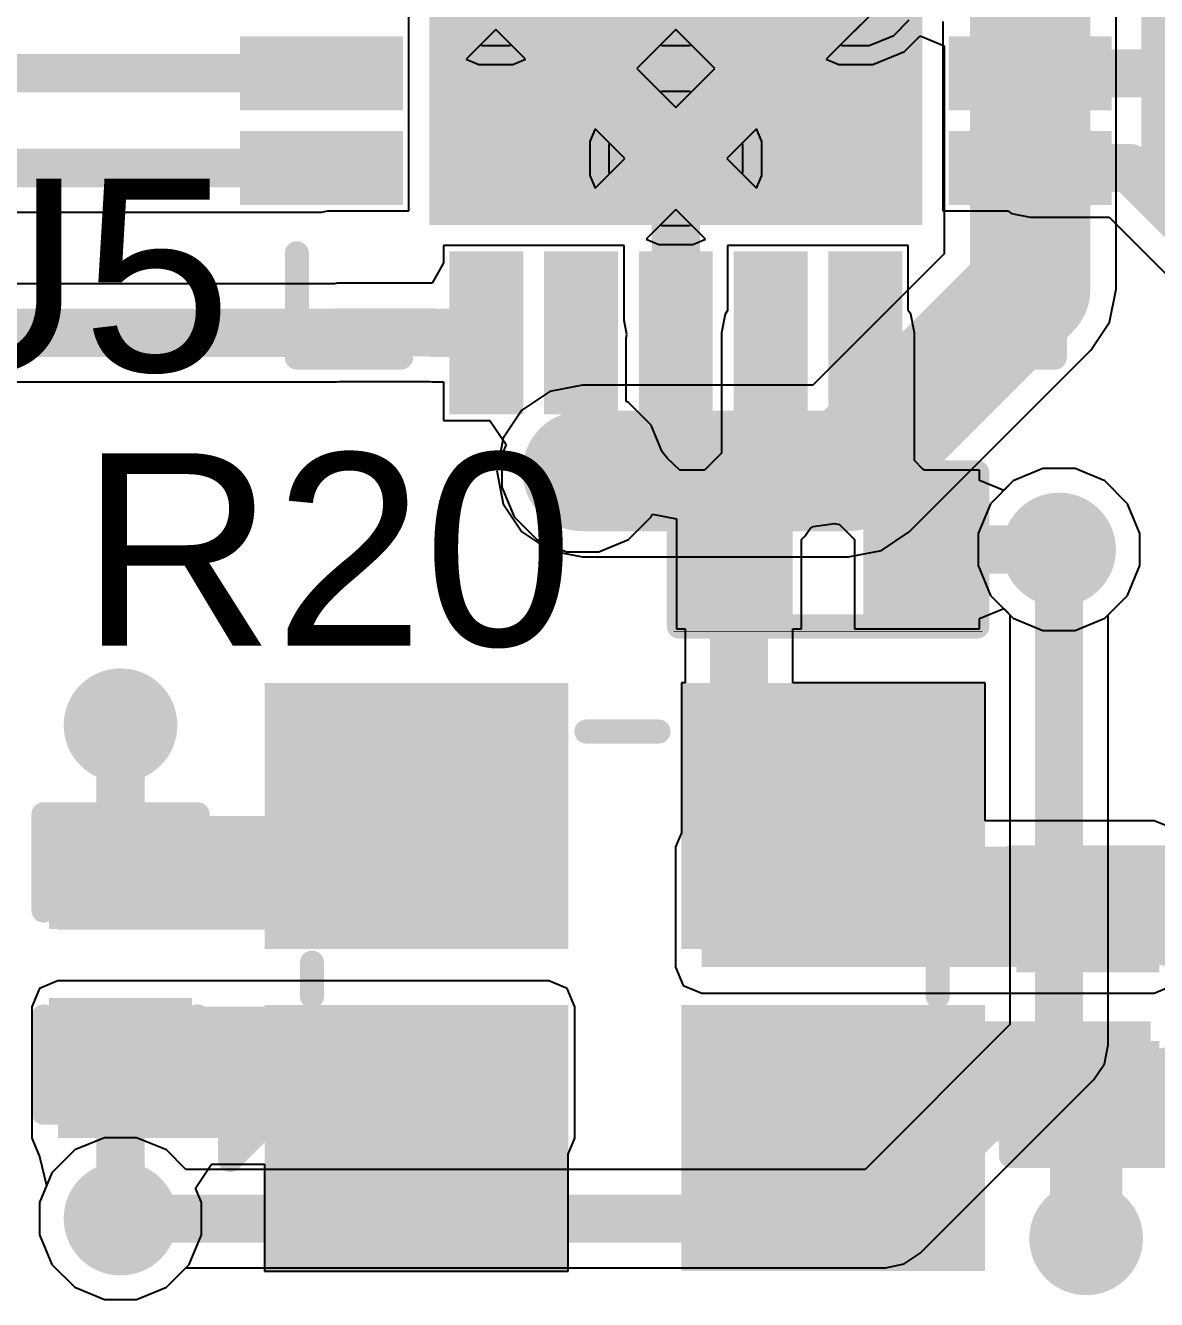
# Model space of a CAD drawing. Header units: millimetres. Extents: x -4.8 to 36.7, y -5.2 to 57.6.
# Drawn here: x 19.31 to 25.28, y 38.08 to 44.8 of the extents above; entities that cross this region are included whole.
import ezdxf

# ---------------------------------------------------------------- set-up
doc = ezdxf.new("R2010")
doc.units = ezdxf.units.MM
for name, color, linetype in [('BottomLayer', 5, 'Continuous'), ('BottomSolder', 6, 'Continuous'), ('PadHoleLayer', 156, 'Continuous'), ('TopLayer', 1, 'Continuous'), ('TopOverlay', 2, 'Continuous'), ('TopPaste', 8, 'Continuous'), ('TopSolder', 216, 'Continuous'), ('ViaHoleLayer', 16, 'Continuous')]:
    doc.layers.add(name, color=color, linetype=linetype)
doc.styles.add('Arial', font='', dxfattribs={"height": 0.2})
doc.styles.get('Arial').set_extended_font_data('Arial')

# ---------------------------------------------------------------- blocks, each defined once
blk = doc.blocks.new('20_QFN__4_4__EP_V___9')
at = {"layer": 'BottomLayer'}
h = blk.add_hatch(color=5, dxfattribs=at)
edge = h.paths.add_edge_path()
edge.add_arc((0, 0.95), 0.2, 0, 360)
h = blk.add_hatch(color=5, dxfattribs=at)
edge = h.paths.add_edge_path()
edge.add_arc((-0.95, 0), 0.2, 0, 360)
h = blk.add_hatch(color=5, dxfattribs=at)
edge = h.paths.add_edge_path()
edge.add_arc((0, 0), 0.2, 0, 360)
h = blk.add_hatch(color=5, dxfattribs=at)
edge = h.paths.add_edge_path()
edge.add_arc((0.95, 0), 0.2, 0, 360)
h = blk.add_hatch(color=5, dxfattribs=at)
edge = h.paths.add_edge_path()
edge.add_arc((0, -0.95), 0.2, 0, 360)
at = {"layer": 'BottomSolder'}
h = blk.add_hatch(color=6, dxfattribs=at)
edge = h.paths.add_edge_path()
edge.add_arc((0, 0.95), 0.3016, 0, 360)
h = blk.add_hatch(color=6, dxfattribs=at)
edge = h.paths.add_edge_path()
edge.add_arc((-0.95, 0), 0.3016, 0, 360)
h = blk.add_hatch(color=6, dxfattribs=at)
edge = h.paths.add_edge_path()
edge.add_arc((0, 0), 0.3016, 0, 360)
h = blk.add_hatch(color=6, dxfattribs=at)
edge = h.paths.add_edge_path()
edge.add_arc((0.95, 0), 0.3016, 0, 360)
h = blk.add_hatch(color=6, dxfattribs=at)
edge = h.paths.add_edge_path()
edge.add_arc((0, -0.95), 0.3016, 0, 360)
at = {"layer": 'PadHoleLayer'}
h = blk.add_hatch(color=156, dxfattribs=at)
edge = h.paths.add_edge_path()
edge.add_arc((0, 0.95), 0.1, 0, 360)
h = blk.add_hatch(color=156, dxfattribs=at)
edge = h.paths.add_edge_path()
edge.add_arc((-0.95, 0), 0.1, 0, 360)
h = blk.add_hatch(color=156, dxfattribs=at)
edge = h.paths.add_edge_path()
edge.add_arc((0, 0), 0.1, 0, 360)
h = blk.add_hatch(color=156, dxfattribs=at)
edge = h.paths.add_edge_path()
edge.add_arc((0.95, 0), 0.1, 0, 360)
h = blk.add_hatch(color=156, dxfattribs=at)
edge = h.paths.add_edge_path()
edge.add_arc((0, -0.95), 0.1, 0, 360)
at = {"layer": 'TopLayer'}
for points in [[(-1.125, 1.51), (-1.125, 2.23), (-0.875, 2.23), (-0.875, 1.51)], [(-0.625, 1.51), (-0.625, 2.23), (-0.375, 2.23), (-0.375, 1.51)], [(-0.125, 1.51), (-0.125, 2.23), (0.125, 2.23), (0.125, 1.51)], [(0.375, 1.51), (0.375, 2.23), (0.625, 2.23), (0.625, 1.51)], [(0.875, 1.51), (0.875, 2.23), (1.125, 2.23), (1.125, 1.51)], [(-1.2, 1.2), (1.2, 1.2), (1.2, -1.2), (-1.2, -1.2)], [(-2.23, 1.125), (-1.51, 1.125), (-1.51, 0.875), (-2.23, 0.875)], [(1.51, 1.125), (2.23, 1.125), (2.23, 0.875), (1.51, 0.875)], [(-2.23, 0.625), (-1.51, 0.625), (-1.51, 0.375), (-2.23, 0.375)], [(1.51, 0.625), (2.23, 0.625), (2.23, 0.375), (1.51, 0.375)], [(-2.23, 0.125), (-1.51, 0.125), (-1.51, -0.125), (-2.23, -0.125)], [(1.51, 0.125), (2.23, 0.125), (2.23, -0.125), (1.51, -0.125)], [(-2.23, -0.375), (-1.51, -0.375), (-1.51, -0.625), (-2.23, -0.625)], [(1.51, -0.375), (2.23, -0.375), (2.23, -0.625), (1.51, -0.625)], [(-2.23, -0.875), (-1.51, -0.875), (-1.51, -1.125), (-2.23, -1.125)], [(1.51, -0.875), (2.23, -0.875), (2.23, -1.125), (1.51, -1.125)], [(-1.125, -2.23), (-1.125, -1.51), (-0.875, -1.51), (-0.875, -2.23)], [(-0.625, -2.23), (-0.625, -1.51), (-0.375, -1.51), (-0.375, -2.23)], [(-0.125, -2.23), (-0.125, -1.51), (0.125, -1.51), (0.125, -2.23)], [(0.375, -2.23), (0.375, -1.51), (0.625, -1.51), (0.625, -2.23)], [(0.875, -2.23), (0.875, -1.51), (1.125, -1.51), (1.125, -2.23)]]:
    blk.add_hatch(color=1, dxfattribs=at).paths.add_polyline_path(points)
at = {"layer": 'TopPaste'}
for points in [[(-1.125, 1.51), (-1.125, 2.23), (-0.875, 2.23), (-0.875, 1.51)], [(-0.625, 1.51), (-0.625, 2.23), (-0.375, 2.23), (-0.375, 1.51)], [(-0.125, 1.51), (-0.125, 2.23), (0.125, 2.23), (0.125, 1.51)], [(0.375, 1.51), (0.375, 2.23), (0.625, 2.23), (0.625, 1.51)], [(0.875, 1.51), (0.875, 2.23), (1.125, 2.23), (1.125, 1.51)], [(-2.23, 1.125), (-1.51, 1.125), (-1.51, 0.875), (-2.23, 0.875)], [(1.51, 1.125), (2.23, 1.125), (2.23, 0.875), (1.51, 0.875)], [(-2.23, 0.625), (-1.51, 0.625), (-1.51, 0.375), (-2.23, 0.375)], [(1.51, 0.625), (2.23, 0.625), (2.23, 0.375), (1.51, 0.375)], [(-2.23, 0.125), (-1.51, 0.125), (-1.51, -0.125), (-2.23, -0.125)], [(1.51, 0.125), (2.23, 0.125), (2.23, -0.125), (1.51, -0.125)], [(-2.23, -0.375), (-1.51, -0.375), (-1.51, -0.625), (-2.23, -0.625)], [(1.51, -0.375), (2.23, -0.375), (2.23, -0.625), (1.51, -0.625)], [(-2.23, -0.875), (-1.51, -0.875), (-1.51, -1.125), (-2.23, -1.125)], [(1.51, -0.875), (2.23, -0.875), (2.23, -1.125), (1.51, -1.125)], [(-1.125, -2.23), (-1.125, -1.51), (-0.875, -1.51), (-0.875, -2.23)], [(-0.625, -2.23), (-0.625, -1.51), (-0.375, -1.51), (-0.375, -2.23)], [(-0.125, -2.23), (-0.125, -1.51), (0.125, -1.51), (0.125, -2.23)], [(0.375, -2.23), (0.375, -1.51), (0.625, -1.51), (0.625, -2.23)], [(0.875, -2.23), (0.875, -1.51), (1.125, -1.51), (1.125, -2.23)]]:
    blk.add_hatch(color=8, dxfattribs=at).paths.add_polyline_path(points)
at = {"layer": 'TopSolder'}
for points in [[(-1.195, 1.44), (-1.195, 2.3), (-0.805, 2.3), (-0.805, 1.44)], [(-0.695, 1.44), (-0.695, 2.3), (-0.305, 2.3), (-0.305, 1.44)], [(-0.195, 1.44), (-0.195, 2.3), (0.195, 2.3), (0.195, 1.44)], [(0.305, 1.44), (0.305, 2.3), (0.695, 2.3), (0.695, 1.44)], [(0.805, 1.44), (0.805, 2.3), (1.195, 2.3), (1.195, 1.44)], [(-1.3016, 1.3016), (1.3016, 1.3016), (1.3016, -1.3016), (-1.3016, -1.3016)], [(-2.3, 1.195), (-1.44, 1.195), (-1.44, 0.805), (-2.3, 0.805)], [(1.44, 1.195), (2.3, 1.195), (2.3, 0.805), (1.44, 0.805)], [(-2.3, 0.695), (-1.44, 0.695), (-1.44, 0.305), (-2.3, 0.305)], [(1.44, 0.695), (2.3, 0.695), (2.3, 0.305), (1.44, 0.305)], [(-2.3, 0.195), (-1.44, 0.195), (-1.44, -0.195), (-2.3, -0.195)], [(1.44, 0.195), (2.3, 0.195), (2.3, -0.195), (1.44, -0.195)], [(-2.3, -0.305), (-1.44, -0.305), (-1.44, -0.695), (-2.3, -0.695)], [(1.44, -0.305), (2.3, -0.305), (2.3, -0.695), (1.44, -0.695)], [(-2.3, -0.805), (-1.44, -0.805), (-1.44, -1.195), (-2.3, -1.195)], [(1.44, -0.805), (2.3, -0.805), (2.3, -1.195), (1.44, -1.195)], [(-1.195, -2.3), (-1.195, -1.44), (-0.805, -1.44), (-0.805, -2.3)], [(-0.695, -2.3), (-0.695, -1.44), (-0.305, -1.44), (-0.305, -2.3)], [(-0.195, -2.3), (-0.195, -1.44), (0.195, -1.44), (0.195, -2.3)], [(0.305, -2.3), (0.305, -1.44), (0.695, -1.44), (0.695, -2.3)], [(0.805, -2.3), (0.805, -1.44), (1.195, -1.44), (1.195, -2.3)]]:
    blk.add_hatch(color=216, dxfattribs=at).paths.add_polyline_path(points)
h = blk.add_hatch(color=216, dxfattribs=at)
edge = h.paths.add_edge_path()
edge.add_arc((0, 0.95), 0.1016, 0, 360)
h = blk.add_hatch(color=216, dxfattribs=at)
edge = h.paths.add_edge_path()
edge.add_arc((-0.95, 0), 0.1016, 0, 360)
h = blk.add_hatch(color=216, dxfattribs=at)
edge = h.paths.add_edge_path()
edge.add_arc((0, 0), 0.1016, 0, 360)
h = blk.add_hatch(color=216, dxfattribs=at)
edge = h.paths.add_edge_path()
edge.add_arc((0.95, 0), 0.1016, 0, 360)
h = blk.add_hatch(color=216, dxfattribs=at)
edge = h.paths.add_edge_path()
edge.add_arc((0, -0.95), 0.1016, 0, 360)
at = {"layer": 'TopOverlay', "const_width": 0.127}
for points in [[(-2, 1.45), (-2, 2)], [(-2, 2), (-1.45, 2)], [(1.45, 2), (2, 2)], [(2, 1.45), (2, 2)], [(-2.505, 1.127), (-2.378, 1)], [(-2.505, 0.873), (-2.505, 1.127)], [(-2.505, 0.873), (-2.378, 1)], [(-2, -2), (-2, -1.45)], [(2, -2), (2, -1.45)], [(-2, -2), (-1.45, -2)], [(1.45, -2), (2, -2)]]:
    blk.add_lwpolyline(points, dxfattribs=at)
at = {"layer": 'TopOverlay', "const_width": 0.0635}
for points in [[(-2.0318, 2, 1), (-1.9683, 2, 1)], [(-2.0318, 2, 1), (-1.9683, 2, 1)], [(-1.4817, 2, 1), (-1.4182, 2, 1)], [(1.4182, 2, 1), (1.4817, 2, 1)], [(1.9683, 2, 1), (2.0318, 2, 1)], [(1.9683, 2, 1), (2.0318, 2, 1)], [(-2.0318, 1.45, 1), (-1.9683, 1.45, 1)], [(1.9683, 1.45, 1), (2.0318, 1.45, 1)], [(-2.5367, 1.127, 1), (-2.4732, 1.127, 1)], [(-2.5367, 1.127, 1), (-2.4732, 1.127, 1)], [(-2.4097, 1, 1), (-2.3462, 1, 1)], [(-2.4097, 1, 1), (-2.3462, 1, 1)], [(-2.5367, 0.873, 1), (-2.4732, 0.873, 1)], [(-2.5367, 0.873, 1), (-2.4732, 0.873, 1)], [(-2.0318, -1.45, 1), (-1.9683, -1.45, 1)], [(1.9683, -1.45, 1), (2.0318, -1.45, 1)], [(-2.0318, -2, 1), (-1.9683, -2, 1)], [(-2.0318, -2, 1), (-1.9683, -2, 1)], [(-1.4817, -2, 1), (-1.4182, -2, 1)], [(1.4182, -2, 1), (1.4817, -2, 1)], [(1.9683, -2, 1), (2.0318, -2, 1)], [(1.9683, -2, 1), (2.0318, -2, 1)]]:
    blk.add_lwpolyline(points, format="xyb", close=True, dxfattribs=at)
blk = doc.blocks.new('SMD3225_4P_10')
at = {"layer": 'TopLayer'}
for points in [[(-1.8, 1.45), (-0.4, 1.45), (-0.4, 0.25), (-1.8, 0.25)], [(0.4, 1.45), (1.8, 1.45), (1.8, 0.25), (0.4, 0.25)], [(-1.8, -0.25), (-0.4, -0.25), (-0.4, -1.45), (-1.8, -1.45)], [(0.4, -0.25), (1.8, -0.25), (1.8, -1.45), (0.4, -1.45)]]:
    blk.add_hatch(color=1, dxfattribs=at).paths.add_polyline_path(points)
at = {"layer": 'TopPaste'}
for points in [[(-1.8, 1.45), (-0.4, 1.45), (-0.4, 0.25), (-1.8, 0.25)], [(0.4, 1.45), (1.8, 1.45), (1.8, 0.25), (0.4, 0.25)], [(-1.8, -0.25), (-0.4, -0.25), (-0.4, -1.45), (-1.8, -1.45)], [(0.4, -0.25), (1.8, -0.25), (1.8, -1.45), (0.4, -1.45)]]:
    blk.add_hatch(color=8, dxfattribs=at).paths.add_polyline_path(points)
at = {"layer": 'TopSolder'}
for points in [[(-1.9016, 1.5516), (-0.2984, 1.5516), (-0.2984, 0.1484), (-1.9016, 0.1484)], [(0.2984, 1.5516), (1.9016, 1.5516), (1.9016, 0.1484), (0.2984, 0.1484)], [(-1.9016, -0.1484), (-0.2984, -0.1484), (-0.2984, -1.5516), (-1.9016, -1.5516)], [(0.2984, -0.1484), (1.9016, -0.1484), (1.9016, -1.5516), (0.2984, -1.5516)]]:
    blk.add_hatch(color=216, dxfattribs=at).paths.add_polyline_path(points)
at = {"layer": 'TopOverlay', "const_width": 0.127}
for points in [[(-0.2032, 1.2954), (0.1778, 1.2954)], [(-1.651, -0.1016), (-1.651, 0.0762)], [(1.651, -0.1016), (1.651, 0.0762)], [(-2.0828, -0.9652), (-2.0828, -0.7112)], [(-2.0828, -0.7112), (-1.9558, -0.8382)], [(-2.0828, -0.9652), (-1.9558, -0.8382)], [(-0.2032, -1.2954), (0.1778, -1.2954)]]:
    blk.add_lwpolyline(points, dxfattribs=at)
at = {"layer": 'TopOverlay', "const_width": 0.0635}
for points in [[(-0.2349, 1.2954, 1), (-0.1714, 1.2954, 1)], [(0.1461, 1.2954, 1), (0.2095, 1.2954, 1)], [(-1.6827, 0.0762, 1), (-1.6193, 0.0762, 1)], [(1.6193, 0.0762, 1), (1.6827, 0.0762, 1)], [(-1.6827, -0.1016, 1), (-1.6193, -0.1016, 1)], [(1.6193, -0.1016, 1), (1.6827, -0.1016, 1)], [(-2.1145, -0.7112, 1), (-2.0511, -0.7112, 1)], [(-2.1145, -0.7112, 1), (-2.0511, -0.7112, 1)], [(-1.9875, -0.8382, 1), (-1.9241, -0.8382, 1)], [(-1.9875, -0.8382, 1), (-1.9241, -0.8382, 1)], [(-2.1145, -0.9652, 1), (-2.0511, -0.9652, 1)], [(-2.1145, -0.9652, 1), (-2.0511, -0.9652, 1)], [(-0.2349, -1.2954, 1), (-0.1714, -1.2954, 1)], [(0.1461, -1.2954, 1), (0.2095, -1.2954, 1)]]:
    blk.add_lwpolyline(points, format="xyb", close=True, dxfattribs=at)
blk = doc.blocks.new('R___0402_16')
at = {"layer": 'TopLayer'}
for points in [[(-0.6985, -0.3175), (-0.6985, 0.3175), (-0.2413, 0.3175), (-0.2413, -0.3175)], [(0.2413, -0.3175), (0.2413, 0.3175), (0.6985, 0.3175), (0.6985, -0.3175)]]:
    blk.add_hatch(color=1, dxfattribs=at).paths.add_polyline_path(points)
at = {"layer": 'TopPaste'}
for points in [[(-0.6985, -0.3175), (-0.6985, 0.3175), (-0.2413, 0.3175), (-0.2413, -0.3175)], [(0.2413, -0.3175), (0.2413, 0.3175), (0.6985, 0.3175), (0.6985, -0.3175)]]:
    blk.add_hatch(color=8, dxfattribs=at).paths.add_polyline_path(points)
at = {"layer": 'TopSolder'}
for points in [[(-0.7535, -0.3725), (-0.7535, 0.3725), (-0.1863, 0.3725), (-0.1863, -0.3725)], [(0.1863, -0.3725), (0.1863, 0.3725), (0.7535, 0.3725), (0.7535, -0.3725)]]:
    blk.add_hatch(color=216, dxfattribs=at).paths.add_polyline_path(points)
at = {"layer": 'TopOverlay'}
for points, const_width in [([(-0.7874, 0.4064), (0.7874, 0.4064)], 0.127), ([(-0.7874, -0.4064), (-0.7874, 0.4064)], 0.127), ([(0.7874, -0.4064), (0.7874, 0.4064)], 0.127), ([(-0.7874, -0.4064), (0.7874, -0.4064)], 0.127), ([(-0.8128, -0.4318), (0.8128, -0.4318)], 0.00323)]:
    blk.add_lwpolyline(points, dxfattribs=dict(at, const_width=const_width))
for points, const_width in [([(-0.8191, 0.4064, 1), (-0.7556, 0.4064, 1)], 0.0635), ([(-0.8191, 0.4064, 1), (-0.7556, 0.4064, 1)], 0.0635), ([(0.7556, 0.4064, 1), (0.8191, 0.4064, 1)], 0.0635), ([(0.7556, 0.4064, 1), (0.8191, 0.4064, 1)], 0.0635), ([(-0.8191, -0.4064, 1), (-0.7556, -0.4064, 1)], 0.0635), ([(-0.8191, -0.4064, 1), (-0.7556, -0.4064, 1)], 0.0635), ([(0.7556, -0.4064, 1), (0.8191, -0.4064, 1)], 0.0635), ([(0.7556, -0.4064, 1), (0.8191, -0.4064, 1)], 0.0635), ([(-0.8136, -0.4318, 1), (-0.812, -0.4318, 1)], 0.00161), ([(0.812, -0.4318, 1), (0.8136, -0.4318, 1)], 0.00161)]:
    blk.add_lwpolyline(points, format="xyb", close=True, dxfattribs=dict(at, const_width=const_width))
blk = doc.blocks.new('IND_0402_25')
at = {"layer": 'TopLayer'}
for points in [[(-0.55, 0.3), (-0.15, 0.3), (-0.15, -0.3), (-0.55, -0.3)], [(0.15, 0.3), (0.55, 0.3), (0.55, -0.3), (0.15, -0.3)]]:
    blk.add_hatch(color=1, dxfattribs=at).paths.add_polyline_path(points)
at = {"layer": 'TopPaste'}
for points in [[(-0.55, 0.3), (-0.15, 0.3), (-0.15, -0.3), (-0.55, -0.3)], [(0.15, 0.3), (0.55, 0.3), (0.55, -0.3), (0.15, -0.3)]]:
    blk.add_hatch(color=8, dxfattribs=at).paths.add_polyline_path(points)
at = {"layer": 'TopSolder'}
for points in [[(-0.6516, 0.4016), (-0.0484, 0.4016), (-0.0484, -0.4016), (-0.6516, -0.4016)], [(0.0484, 0.4016), (0.6516, 0.4016), (0.6516, -0.4016), (0.0484, -0.4016)]]:
    blk.add_hatch(color=216, dxfattribs=at).paths.add_polyline_path(points)
at = {"layer": 'TopOverlay', "const_width": 0.2}
for points in [[(-0.3048, 0.4572), (-0.7112, 0.4572)], [(-0.7112, -0.4572), (-0.7112, 0.4572)], [(0.7112, 0.4572), (-0.3048, 0.4572)], [(0.7112, -0.4572), (0.7112, 0.4572)], [(-0.3048, -0.4572), (-0.7112, -0.4572)], [(0.7112, -0.4572), (-0.3048, -0.4572)]]:
    blk.add_lwpolyline(points, dxfattribs=at)
at = {"layer": 'TopOverlay', "const_width": 0.1}
for points in [[(-0.7612, 0.4572, 1), (-0.6612, 0.4572, 1)], [(-0.7612, 0.4572, 1), (-0.6612, 0.4572, 1)], [(-0.3548, 0.4572, 1), (-0.2548, 0.4572, 1)], [(-0.3548, 0.4572, 1), (-0.2548, 0.4572, 1)], [(0.6612, 0.4572, 1), (0.7612, 0.4572, 1)], [(0.6612, 0.4572, 1), (0.7612, 0.4572, 1)], [(-0.7612, -0.4572, 1), (-0.6612, -0.4572, 1)], [(-0.7612, -0.4572, 1), (-0.6612, -0.4572, 1)], [(-0.3548, -0.4572, 1), (-0.2548, -0.4572, 1)], [(-0.3548, -0.4572, 1), (-0.2548, -0.4572, 1)], [(0.6612, -0.4572, 1), (0.7612, -0.4572, 1)], [(0.6612, -0.4572, 1), (0.7612, -0.4572, 1)]]:
    blk.add_lwpolyline(points, format="xyb", close=True, dxfattribs=at)
blk = doc.blocks.new('C___0402_33')
at = {"layer": 'TopLayer'}
for points in [[(-0.6985, -0.3175), (-0.6985, 0.3175), (-0.2413, 0.3175), (-0.2413, -0.3175)], [(0.2413, -0.3175), (0.2413, 0.3175), (0.6985, 0.3175), (0.6985, -0.3175)]]:
    blk.add_hatch(color=1, dxfattribs=at).paths.add_polyline_path(points)
at = {"layer": 'TopPaste'}
for points in [[(-0.6985, -0.3175), (-0.6985, 0.3175), (-0.2413, 0.3175), (-0.2413, -0.3175)], [(0.2413, -0.3175), (0.2413, 0.3175), (0.6985, 0.3175), (0.6985, -0.3175)]]:
    blk.add_hatch(color=8, dxfattribs=at).paths.add_polyline_path(points)
at = {"layer": 'TopSolder'}
for points in [[(-0.7585, -0.3775), (-0.7585, 0.3775), (-0.1813, 0.3775), (-0.1813, -0.3775)], [(0.1813, -0.3775), (0.1813, 0.3775), (0.7585, 0.3775), (0.7585, -0.3775)]]:
    blk.add_hatch(color=216, dxfattribs=at).paths.add_polyline_path(points)
at = {"layer": 'TopOverlay', "const_width": 0.127}
for points in [[(-0.7874, -0.4064), (-0.7874, 0.4064)], [(-0.2794, 0.4064), (-0.7874, 0.4064)], [(0.7874, 0.4064), (0.2794, 0.4064)], [(0.7874, -0.4064), (0.7874, 0.4064)], [(-0.2794, -0.4064), (-0.7874, -0.4064)], [(0.7874, -0.4064), (0.2794, -0.4064)]]:
    blk.add_lwpolyline(points, dxfattribs=at)
at = {"layer": 'TopOverlay', "const_width": 0.0635}
for points in [[(-0.8191, 0.4064, 1), (-0.7556, 0.4064, 1)], [(-0.8191, 0.4064, 1), (-0.7556, 0.4064, 1)], [(-0.3111, 0.4064, 1), (-0.2477, 0.4064, 1)], [(0.2477, 0.4064, 1), (0.3111, 0.4064, 1)], [(0.7556, 0.4064, 1), (0.8191, 0.4064, 1)], [(0.7556, 0.4064, 1), (0.8191, 0.4064, 1)], [(-0.8191, -0.4064, 1), (-0.7556, -0.4064, 1)], [(-0.8191, -0.4064, 1), (-0.7556, -0.4064, 1)], [(-0.3111, -0.4064, 1), (-0.2477, -0.4064, 1)], [(0.2477, -0.4064, 1), (0.3111, -0.4064, 1)], [(0.7556, -0.4064, 1), (0.8191, -0.4064, 1)], [(0.7556, -0.4064, 1), (0.8191, -0.4064, 1)]]:
    blk.add_lwpolyline(points, format="xyb", close=True, dxfattribs=at)
blk = doc.blocks.new('C___0402_35')
at = {"layer": 'TopLayer'}
for points in [[(-0.6985, -0.3175), (-0.6985, 0.3175), (-0.2413, 0.3175), (-0.2413, -0.3175)], [(0.2413, -0.3175), (0.2413, 0.3175), (0.6985, 0.3175), (0.6985, -0.3175)]]:
    blk.add_hatch(color=1, dxfattribs=at).paths.add_polyline_path(points)
at = {"layer": 'TopPaste'}
for points in [[(-0.6985, -0.3175), (-0.6985, 0.3175), (-0.2413, 0.3175), (-0.2413, -0.3175)], [(0.2413, -0.3175), (0.2413, 0.3175), (0.6985, 0.3175), (0.6985, -0.3175)]]:
    blk.add_hatch(color=8, dxfattribs=at).paths.add_polyline_path(points)
at = {"layer": 'TopSolder'}
for points in [[(-0.7585, -0.3775), (-0.7585, 0.3775), (-0.1813, 0.3775), (-0.1813, -0.3775)], [(0.1813, -0.3775), (0.1813, 0.3775), (0.7585, 0.3775), (0.7585, -0.3775)]]:
    blk.add_hatch(color=216, dxfattribs=at).paths.add_polyline_path(points)
at = {"layer": 'TopOverlay', "const_width": 0.127}
for points in [[(-0.7874, 0.4064), (-0.7874, -0.4064)], [(-0.7874, 0.4064), (-0.2794, 0.4064)], [(0.2794, 0.4064), (0.7874, 0.4064)], [(0.7874, 0.4064), (0.7874, -0.4064)], [(-0.7874, -0.4064), (-0.2794, -0.4064)], [(0.2794, -0.4064), (0.7874, -0.4064)]]:
    blk.add_lwpolyline(points, dxfattribs=at)
at = {"layer": 'TopOverlay', "const_width": 0.0635}
for points in [[(-0.8191, 0.4064, 1), (-0.7556, 0.4064, 1)], [(-0.8191, 0.4064, 1), (-0.7556, 0.4064, 1)], [(-0.3111, 0.4064, 1), (-0.2477, 0.4064, 1)], [(0.2477, 0.4064, 1), (0.3111, 0.4064, 1)], [(0.7556, 0.4064, 1), (0.8191, 0.4064, 1)], [(0.7556, 0.4064, 1), (0.8191, 0.4064, 1)], [(-0.8191, -0.4064, 1), (-0.7556, -0.4064, 1)], [(-0.8191, -0.4064, 1), (-0.7556, -0.4064, 1)], [(-0.3111, -0.4064, 1), (-0.2477, -0.4064, 1)], [(0.2477, -0.4064, 1), (0.3111, -0.4064, 1)], [(0.7556, -0.4064, 1), (0.8191, -0.4064, 1)], [(0.7556, -0.4064, 1), (0.8191, -0.4064, 1)]]:
    blk.add_lwpolyline(points, format="xyb", close=True, dxfattribs=at)

msp = doc.modelspace()

# ---------------------------------------------------------------- hatches: boundary and pattern name
at = {"layer": 'BottomLayer'}
h = msp.add_hatch(color=5, dxfattribs=at)
edge = h.paths.add_edge_path()
edge.add_arc((22.2506, 42.4513), 0.3, 0, 360)
h = msp.add_hatch(color=5, dxfattribs=at)
edge = h.paths.add_edge_path()
edge.add_arc((24.765, 42.037), 0.3, 0, 360)
h = msp.add_hatch(color=5, dxfattribs=at)
edge = h.paths.add_edge_path()
edge.add_arc((19.812, 41.1099), 0.3, 0, 360)
h = msp.add_hatch(color=5, dxfattribs=at)
edge = h.paths.add_edge_path()
edge.add_arc((19.812, 38.5064), 0.3, 0, 360)
h = msp.add_hatch(color=5, dxfattribs=at)
edge = h.paths.add_edge_path()
edge.add_arc((24.9079, 38.4022), 0.3, 0, 360)
at = {"layer": 'TopLayer'}
h = msp.add_hatch(color=1, dxfattribs=at)
edge = h.paths.add_edge_path()
edge.add_arc((22.2506, 42.4513), 0.3, 0, 360)
h = msp.add_hatch(color=1, dxfattribs=at)
edge = h.paths.add_edge_path()
edge.add_arc((24.765, 42.037), 0.3, 0, 360)
h = msp.add_hatch(color=1, dxfattribs=at)
edge = h.paths.add_edge_path()
edge.add_arc((19.812, 41.1099), 0.3, 0, 360)
for points in [[(19.4818, 40.0304), (22.0726, 40.0304), (22.0726, 40.6312), (19.4818, 40.6312)], [(22.879, 39.8336), (25.2666, 39.8336), (25.2666, 40.4686), (22.879, 40.4686)], [(19.4818, 38.9312), (22.0726, 38.9312), (22.0726, 39.624), (19.4818, 39.624)], [(22.86, 38.9128), (25.2476, 38.9128), (25.2476, 39.5478), (22.86, 39.5478)]]:
    msp.add_hatch(color=1, dxfattribs=at).paths.add_polyline_path(points)
h = msp.add_hatch(color=1, dxfattribs=at)
edge = h.paths.add_edge_path()
edge.add_arc((19.812, 38.5064), 0.3, 0, 360)
h = msp.add_hatch(color=1, dxfattribs=at)
edge = h.paths.add_edge_path()
edge.add_arc((24.9079, 38.4022), 0.3, 0, 360)
at = {"layer": 'ViaHoleLayer'}
h = msp.add_hatch(color=16, dxfattribs=at)
edge = h.paths.add_edge_path()
edge.add_arc((22.2506, 42.4513), 0.15, 0, 360)
h = msp.add_hatch(color=16, dxfattribs=at)
edge = h.paths.add_edge_path()
edge.add_arc((24.765, 42.037), 0.15, 0, 360)
h = msp.add_hatch(color=16, dxfattribs=at)
edge = h.paths.add_edge_path()
edge.add_arc((19.812, 41.1099), 0.15, 0, 360)
h = msp.add_hatch(color=16, dxfattribs=at)
edge = h.paths.add_edge_path()
edge.add_arc((19.812, 38.5064), 0.15, 0, 360)
h = msp.add_hatch(color=16, dxfattribs=at)
edge = h.paths.add_edge_path()
edge.add_arc((24.9079, 38.4022), 0.15, 0, 360)

# ---------------------------------------------------------------- linework, layer by layer
at = {"layer": 'BottomLayer'}
for p, q in [((25.0658, 43.4102), (25.0658, 46.2955)), ((23.8273, 44.9155), (23.5356, 44.6238)), ((21.7926, 44.7808), (21.6356, 44.6238)), ((21.9496, 44.6238), (21.7926, 44.7808)), ((22.7426, 44.7808), (22.5371, 44.5752)), ((22.9482, 44.5752), (22.7426, 44.7808)), ((23.9498, 44.6653), (24.0324, 44.7479)), ((24.0324, 44.7479), (24.1594, 44.6953)), ((23.7829, 44.5962), (23.9498, 44.6653)), ((24.1594, 44.6953), (24.1594, 43.5979)), ((21.6356, 44.6238), (21.7023, 44.5962)), ((21.7023, 44.5962), (21.8829, 44.5962)), ((21.8829, 44.5962), (21.9496, 44.6238)), ((22.5371, 44.5752), (22.5371, 44.5752)), ((22.5371, 44.5752), (22.7426, 44.3696)), ((22.7426, 44.3696), (22.9482, 44.5752)), ((22.9482, 44.5752), (22.9482, 44.5752)), ((23.5356, 44.6238), (23.6023, 44.5962)), ((23.6023, 44.5962), (23.7829, 44.5962)), ((22.3162, 44.2572), (22.2886, 44.1905)), ((22.4732, 44.1002), (22.3162, 44.2572)), ((23.169, 44.2572), (23.012, 44.1002)), ((23.1966, 44.1905), (23.169, 44.2572)), ((22.2886, 44.1905), (22.2886, 44.0099)), ((23.1966, 44.0099), (23.1966, 44.1905)), ((22.3162, 43.9432), (22.4732, 44.1002)), ((23.012, 44.1002), (23.169, 43.9432)), ((22.2886, 44.0099), (22.3162, 43.9432)), ((23.169, 43.9432), (23.1966, 44.0099)), ((22.7426, 43.8308), (22.5856, 43.6738)), ((22.8996, 43.6738), (22.7426, 43.8308)), ((22.5856, 43.6738), (22.6523, 43.6462)), ((22.6523, 43.6462), (22.8329, 43.6462)), ((22.8329, 43.6462), (22.8996, 43.6738)), ((24.1594, 43.5979), (23.466, 42.9045)), ((25.0313, 43.2368), (25.0658, 43.4102)), ((25.0658, 43.4102), (25.0658, 43.4102)), ((24.9331, 43.0897), (25.0313, 43.2368)), ((23.9742, 42.1308), (24.9331, 43.0897)), ((22.2506, 42.9045), (22.0771, 42.87)), ((23.466, 42.9045), (22.2506, 42.9045)), ((22.0771, 42.87), (21.9301, 42.7718)), ((21.9301, 42.7718), (21.8319, 42.6247)), ((21.8319, 42.6247), (21.7974, 42.4513)), ((21.7974, 42.4513), (21.8319, 42.2779)), ((24.6801, 42.464), (24.5231, 42.399)), ((24.8499, 42.464), (24.6801, 42.464)), ((25.0069, 42.399), (24.8499, 42.464)), ((24.5231, 42.399), (24.403, 42.2789)), ((25.127, 42.2789), (25.0069, 42.399)), ((21.8319, 42.2779), (21.9301, 42.1308)), ((24.403, 42.2789), (24.338, 42.1219)), ((25.192, 42.1219), (25.127, 42.2789)), ((21.9301, 42.1308), (22.0771, 42.0326)), ((23.8271, 42.0326), (23.9742, 42.1308)), ((24.338, 42.1219), (24.338, 41.9521)), ((25.192, 41.9521), (25.192, 42.1219)), ((22.0771, 42.0326), (22.2506, 41.9981)), ((23.6537, 41.9981), (23.8271, 42.0326)), ((22.2506, 41.9981), (23.6537, 41.9981)), ((24.338, 41.9521), (24.403, 41.7951)), ((25.127, 41.7951), (25.192, 41.9521)), ((24.403, 41.7951), (24.506, 41.6921)), ((25.024, 41.6921), (25.127, 41.7951)), ((24.506, 41.6921), (24.506, 39.5301)), ((25.024, 39.4228), (25.024, 41.6921)), ((24.506, 39.5301), (23.7413, 38.7654)), ((25.0043, 39.3237), (25.024, 39.4228)), ((24.9481, 39.2397), (25.0043, 39.3237)), ((24.0317, 38.3233), (24.9481, 39.2397)), ((19.7271, 38.9334), (19.5701, 38.8684)), ((19.8969, 38.9334), (19.7271, 38.9334)), ((20.0539, 38.8684), (19.8969, 38.9334)), ((19.5701, 38.8684), (19.45, 38.7483)), ((20.1569, 38.7654), (20.0539, 38.8684)), ((19.45, 38.7483), (19.385, 38.5913)), ((23.7413, 38.7654), (20.1569, 38.7654)), ((19.385, 38.5913), (19.385, 38.4215)), ((19.385, 38.4215), (19.45, 38.2645)), ((23.9477, 38.2671), (24.0317, 38.3233)), ((19.45, 38.2645), (19.5701, 38.1444)), ((23.8486, 38.2474), (23.9477, 38.2671)), ((20.0539, 38.1444), (20.1569, 38.2474)), ((20.1569, 38.2474), (23.8486, 38.2474)), ((19.5701, 38.1444), (19.7271, 38.0794)), ((19.8969, 38.0794), (20.0539, 38.1444)), ((19.7271, 38.0794), (19.8969, 38.0794))]:
    msp.add_line(p, q, dxfattribs=at)
for points, const_width in [([(24.6126, 43.4102), (24.6126, 46.7487)], 0.635), ([(23.6537, 42.4513), (24.6126, 43.4102)], 0.635), ([(22.2506, 42.4513), (23.6537, 42.4513)], 0.635), ([(24.765, 39.4228), (24.765, 42.037)], 0.254), ([(23.8486, 38.5064), (24.765, 39.4228)], 0.254), ([(19.812, 38.5064), (23.8486, 38.5064)], 0.254)]:
    msp.add_lwpolyline(points, dxfattribs=dict(at, const_width=const_width))
for points, const_width in [([(24.4538, 43.4102, 1), (24.7714, 43.4102, 1)], 0.3175), ([(24.4538, 43.4102, 1), (24.7714, 43.4102, 1)], 0.3175), ([(22.0918, 42.4513, 1), (22.4093, 42.4513, 1)], 0.3175), ([(23.4949, 42.4513, 1), (23.8124, 42.4513, 1)], 0.3175), ([(23.4949, 42.4513, 1), (23.8124, 42.4513, 1)], 0.3175), ([(24.7015, 42.037, 1), (24.8285, 42.037, 1)], 0.127), ([(24.7015, 39.4228, 1), (24.8285, 39.4228, 1)], 0.127), ([(24.7015, 39.4228, 1), (24.8285, 39.4228, 1)], 0.127), ([(19.7485, 38.5064, 1), (19.8755, 38.5064, 1)], 0.127), ([(23.7851, 38.5064, 1), (23.9121, 38.5064, 1)], 0.127), ([(23.7851, 38.5064, 1), (23.9121, 38.5064, 1)], 0.127)]:
    msp.add_lwpolyline(points, format="xyb", close=True, dxfattribs=dict(at, const_width=const_width))
at = {"layer": 'TopLayer'}
for p, q in [((23.8273, 44.9155), (23.6122, 44.7004)), ((21.3342, 44.7768), (21.3342, 44.9)), ((21.3342, 44.3236), (21.3342, 44.7768)), ((21.7926, 44.7808), (21.7122, 44.7004)), ((21.873, 44.7004), (21.7926, 44.7808)), ((22.7426, 44.7808), (22.6622, 44.7004)), ((22.823, 44.7004), (22.7426, 44.7808)), ((23.8931, 44.7501), (23.9742, 44.8312)), ((24.151, 44.8236), (24.151, 44.7768)), ((24.151, 44.7768), (24.151, 44.7768)), ((24.151, 44.7768), (24.151, 44.3236)), ((23.763, 44.6962), (23.8931, 44.7501)), ((21.7122, 44.7004), (21.7222, 44.6962)), ((21.7222, 44.6962), (21.863, 44.6962)), ((21.863, 44.6962), (21.873, 44.7004)), ((22.6622, 44.7004), (22.6722, 44.6962)), ((22.6722, 44.6962), (22.813, 44.6962)), ((22.813, 44.6962), (22.823, 44.7004)), ((23.6122, 44.7004), (23.6222, 44.6962)), ((23.6222, 44.6962), (23.763, 44.6962)), ((22.6722, 44.4542), (22.6622, 44.45)), ((22.6622, 44.45), (22.7426, 44.3696)), ((22.813, 44.4542), (22.6722, 44.4542)), ((22.7426, 44.3696), (22.823, 44.45)), ((22.823, 44.45), (22.813, 44.4542)), ((21.3342, 44.2768), (21.3342, 44.3236)), ((21.3342, 44.3236), (21.3342, 44.3236)), ((24.151, 44.3236), (24.151, 44.3236)), ((24.151, 44.3236), (24.151, 44.2768)), ((21.3342, 43.8236), (21.3342, 44.2768)), ((21.3342, 44.2768), (21.3342, 44.2768)), ((24.151, 44.2768), (24.151, 44.2768)), ((24.151, 44.2768), (24.151, 43.8236)), ((22.3928, 44.1806), (22.3886, 44.1706)), ((22.3886, 44.1706), (22.3886, 44.0298)), ((22.4732, 44.1002), (22.3928, 44.1806)), ((23.0925, 44.1806), (23.012, 44.1002)), ((23.0966, 44.1706), (23.0925, 44.1806)), ((23.0966, 44.0298), (23.0966, 44.1706)), ((22.3928, 44.0198), (22.4732, 44.1002)), ((23.012, 44.1002), (23.0924, 44.0198)), ((22.3886, 44.0298), (22.3928, 44.0198)), ((23.0924, 44.0198), (23.0966, 44.0298)), ((15.8456, 43.8171), (20.8726, 43.8171)), ((20.8726, 43.8171), (20.9052, 43.8236)), ((20.9052, 43.8236), (21.3342, 43.8236)), ((22.7426, 43.8308), (22.6622, 43.7504)), ((22.823, 43.7504), (22.7426, 43.8308)), ((24.151, 43.8236), (24.4945, 43.8236)), ((24.4945, 43.8236), (24.5135, 43.8109)), ((24.5135, 43.8109), (24.6126, 43.7912)), ((24.6126, 43.7912), (25.0292, 43.7912)), ((25.0292, 43.7912), (25.3862, 43.4343)), ((22.6622, 43.7504), (22.6722, 43.7462)), ((22.6722, 43.7462), (22.813, 43.7462)), ((22.813, 43.7462), (22.823, 43.7504)), ((21.889, 43.6418), (21.516, 43.6418)), ((21.516, 43.6418), (21.516, 43.55)), ((21.9692, 43.6418), (21.889, 43.6418)), ((22.016, 43.6418), (21.9692, 43.6418)), ((21.9692, 43.6418), (21.9692, 43.6418)), ((22.4692, 43.6418), (22.016, 43.6418)), ((22.016, 43.6418), (22.016, 43.6418)), ((22.4692, 43.2449), (22.4692, 43.6418)), ((23.4692, 43.6418), (23.016, 43.6418)), ((23.016, 43.6418), (23.016, 43.2983)), ((23.516, 43.6418), (23.4692, 43.6418)), ((23.4692, 43.6418), (23.4692, 43.6418)), ((23.9692, 43.6418), (23.516, 43.6418)), ((23.516, 43.6418), (23.516, 43.6418)), ((23.9692, 43.2983), (23.9692, 43.6418)), ((21.516, 43.55), (21.4561, 43.4421)), ((20.9405, 43.4392), (16.9871, 43.4392)), ((20.955, 43.4421), (20.9405, 43.4392)), ((21.4561, 43.4421), (20.955, 43.4421)), ((23.016, 43.2983), (23.0033, 43.2793)), ((23.9819, 43.2793), (23.9692, 43.2983)), ((22.4836, 43.1722), (22.4692, 43.2449)), ((23.0033, 43.2793), (22.9836, 43.1802)), ((24.0016, 43.1802), (23.9819, 43.2793)), ((22.4797, 43.1522), (22.4836, 43.1722)), ((22.9836, 43.1802), (22.9836, 42.5459)), ((24.0016, 42.5063), (24.0016, 43.1802)), ((22.4797, 42.8186), (22.4797, 43.1522)), ((18.6614, 42.9212), (20.9521, 42.9212)), ((20.9521, 42.9212), (20.9667, 42.9241)), ((20.9667, 42.9241), (21.4444, 42.9241)), ((21.4444, 42.9241), (21.459, 42.9212)), ((21.459, 42.9212), (21.516, 42.9212)), ((21.516, 42.9212), (21.516, 42.7186)), ((22.4924, 42.8133), (22.4797, 42.8186)), ((22.6126, 42.6932), (22.4924, 42.8133)), ((21.516, 42.7186), (21.7616, 42.7186)), ((21.7616, 42.7186), (21.8465, 42.5916)), ((22.671, 42.5522), (22.6126, 42.6932)), ((21.8465, 42.5916), (21.8236, 42.5362)), ((21.8236, 42.5362), (21.8236, 42.3664)), ((22.6987, 42.5165), (22.671, 42.5522)), ((22.7634, 42.4561), (22.6987, 42.5165)), ((22.9836, 42.5459), (22.8938, 42.4561)), ((24.0461, 42.4618), (24.0016, 42.5063)), ((22.8938, 42.4561), (22.7634, 42.4561)), ((24.0546, 42.4561), (24.0461, 42.4618)), ((24.3459, 42.4561), (24.0546, 42.4561)), ((24.3459, 42.4014), (24.3459, 42.4561)), ((24.6801, 42.464), (24.5231, 42.399)), ((24.8499, 42.464), (24.6801, 42.464)), ((25.0069, 42.399), (24.8499, 42.464)), ((21.8236, 42.3664), (21.8886, 42.2094)), ((24.4729, 42.3488), (24.3459, 42.4014)), ((24.5231, 42.399), (24.4729, 42.3488)), ((25.127, 42.2789), (25.0069, 42.399)), ((22.6126, 42.2094), (22.6187, 42.2242)), ((22.6187, 42.2242), (22.7457, 42.199)), ((25.192, 42.1219), (25.127, 42.2789)), ((21.8886, 42.2094), (22.0087, 42.0893)), ((22.4924, 42.0893), (22.6126, 42.2094)), ((22.7457, 42.199), (22.7457, 41.6179)), ((23.4518, 42.1485), (23.4668, 42.1578)), ((23.4668, 42.1578), (23.5791, 42.1743)), ((23.5791, 42.1743), (23.6065, 42.1689)), ((23.6065, 42.1689), (23.6855, 42.0899)), ((22.0087, 42.0893), (22.1656, 42.0243)), ((22.3355, 42.0243), (22.4924, 42.0893)), ((23.4061, 42.0899), (23.4257, 42.1095)), ((23.4061, 41.6179), (23.4061, 42.0899)), ((23.4257, 42.1095), (23.4518, 42.1485)), ((23.6855, 42.0899), (23.6855, 41.6179)), ((25.192, 41.9521), (25.192, 42.1219)), ((22.1656, 42.0243), (22.3355, 42.0243)), ((25.127, 41.7951), (25.192, 41.9521)), ((25.0069, 41.675), (25.127, 41.7951)), ((24.3459, 41.6726), (24.4729, 41.7252)), ((24.4729, 41.7252), (24.5231, 41.675)), ((22.7457, 41.6179), (22.791, 41.6179)), ((22.791, 41.6179), (22.791, 41.3328)), ((23.3608, 41.3328), (23.3608, 41.6179)), ((23.3608, 41.6179), (23.4061, 41.6179)), ((23.6855, 41.6179), (24.3459, 41.6179)), ((24.3459, 41.6179), (24.3459, 41.6726)), ((24.5231, 41.675), (24.6801, 41.61)), ((24.8499, 41.61), (25.0069, 41.675)), ((24.6801, 41.61), (24.8499, 41.61)), ((22.791, 41.3328), (22.7718, 41.3328)), ((22.7718, 41.3328), (22.7718, 40.5417)), ((24.375, 41.3328), (23.3608, 41.3328)), ((24.375, 40.6061), (24.375, 41.3328)), ((25.2666, 40.6061), (24.375, 40.6061)), ((25.3638, 40.5658), (25.2666, 40.6061)), ((22.7718, 40.5417), (22.7415, 40.4686)), ((22.7415, 40.4686), (22.7415, 39.8336)), ((22.7415, 39.8336), (22.7818, 39.7364)), ((19.4818, 39.7615), (19.3846, 39.7212)), ((22.0726, 39.7615), (19.4818, 39.7615)), ((22.1698, 39.7212), (22.0726, 39.7615)), ((22.7818, 39.7364), (22.879, 39.6961)), ((25.2666, 39.6961), (25.3638, 39.7364)), ((19.3846, 39.7212), (19.3443, 39.624)), ((22.2101, 39.624), (22.1698, 39.7212)), ((22.879, 39.6961), (25.2666, 39.6961)), ((19.3443, 39.624), (19.3443, 38.9312)), ((22.2101, 38.9312), (22.2101, 39.624)), ((19.3443, 38.9312), (19.3846, 38.834)), ((22.175, 38.8465), (22.2101, 38.9312)), ((19.3846, 38.834), (19.4221, 38.681)), ((20.2078, 38.6667), (20.2926, 38.7937)), ((20.2926, 38.7937), (20.5718, 38.7937)), ((20.5718, 38.7937), (20.5718, 38.2296)), ((22.175, 38.2296), (22.175, 38.8465)), ((19.4221, 38.681), (19.385, 38.5913)), ((20.239, 38.5913), (20.2078, 38.6667)), ((19.385, 38.5913), (19.385, 38.4215)), ((20.239, 38.4215), (20.239, 38.5913)), ((19.385, 38.4215), (19.45, 38.2645)), ((20.174, 38.2645), (20.239, 38.4215)), ((19.45, 38.2645), (19.5701, 38.1444)), ((20.0539, 38.1444), (20.174, 38.2645)), ((20.5718, 38.2296), (22.175, 38.2296)), ((19.5701, 38.1444), (19.7271, 38.0794)), ((19.8969, 38.0794), (20.0539, 38.1444)), ((19.7271, 38.0794), (19.8969, 38.0794))]:
    msp.add_line(p, q, dxfattribs=at)
for points, const_width in [([(22.7426, 44.1002), (22.7426, 45.0502)], 0.254), ([(15.391, 44.5502), (20.8726, 44.5502)], 0.2032), ([(24.6126, 44.5502), (25.4848, 44.5502)], 0.254), ([(22.7426, 43.1802), (22.7426, 44.1002)], 0.254), ([(24.6126, 44.0502), (25.1365, 44.0502)], 0.254), ([(25.1365, 44.0502), (25.5693, 43.6174)], 0.254), ([(15.4244, 44.0502), (20.8726, 44.0502)], 0.2032), ([(16.9871, 43.1802), (20.9521, 43.1802)], 0.254), ([(20.9521, 43.1802), (20.955, 43.1831)], 0.254), ([(20.955, 43.1831), (21.4561, 43.1831)], 0.254), ([(21.4561, 43.1831), (21.459, 43.1802)], 0.254), ([(21.459, 43.1802), (21.7426, 43.1802)], 0.254), ([(23.2426, 42.2926), (23.2426, 43.1802)], 0.254), ([(23.7426, 42.399), (23.7426, 43.1802)], 0.254), ([(22.2466, 43.1682), (22.2506, 43.1722)], 0.2032), ([(22.2466, 42.4553), (22.2466, 43.1682)], 0.2032), ([(22.2466, 42.4553), (22.2506, 42.4513)], 0.2032), ([(23.7426, 42.399), (23.9141, 42.2275)], 0.254), ([(23.0759, 42.1259), (23.2426, 42.2926)], 0.254), ([(23.9141, 42.2275), (23.9395, 42.2275)], 0.254), ([(23.0759, 42.037), (23.0759, 42.1259)], 0.254), ([(23.0759, 41.0788), (23.0759, 42.037)], 0.3048), ([(24.0157, 42.037), (24.765, 42.037)], 0.254), ([(19.812, 40.3225), (19.812, 41.1099)], 0.254), ([(23.0759, 41.0788), (23.5235, 40.6312)], 0.3048), ([(23.5235, 40.6312), (23.5734, 40.6312)], 0.3048), ([(19.812, 40.3225), (20.6281, 40.3225)], 0.254), ([(23.6982, 40.132), (23.7355, 40.0947)], 0.254), ([(23.7355, 40.0947), (24.9174, 40.0947)], 0.254), ([(19.812, 38.5064), (19.812, 39.3827)], 0.254), ([(23.5734, 38.9312), (23.8161, 39.1739)], 0.381), ([(24.8984, 39.1739), (24.9079, 39.1644)], 0.381), ([(24.9079, 38.4022), (24.9079, 39.1644)], 0.381), ([(24.9079, 39.1644), (24.9174, 39.1549)], 0.381), ([(24.9079, 39.1644), (24.9079, 39.1644)], 0.381)]:
    msp.add_lwpolyline(points, dxfattribs=dict(at, const_width=const_width))
for points, const_width in [([(20.8218, 44.5502, 1), (20.9234, 44.5502, 1)], 0.1016), ([(24.5491, 44.5502, 1), (24.6761, 44.5502, 1)], 0.127), ([(22.6791, 44.1002, 1), (22.8061, 44.1002, 1)], 0.127), ([(22.6791, 44.1002, 1), (22.8061, 44.1002, 1)], 0.127), ([(24.5491, 44.0502, 1), (24.6761, 44.0502, 1)], 0.127), ([(25.073, 44.0502, 1), (25.2, 44.0502, 1)], 0.127), ([(25.073, 44.0502, 1), (25.2, 44.0502, 1)], 0.127), ([(20.8218, 44.0502, 1), (20.9234, 44.0502, 1)], 0.1016), ([(20.8886, 43.1802, 1), (21.0156, 43.1802, 1)], 0.127), ([(20.8886, 43.1802, 1), (21.0156, 43.1802, 1)], 0.127), ([(20.8915, 43.1831, 1), (21.0185, 43.1831, 1)], 0.127), ([(20.8915, 43.1831, 1), (21.0185, 43.1831, 1)], 0.127), ([(21.3926, 43.1831, 1), (21.5196, 43.1831, 1)], 0.127), ([(21.3926, 43.1831, 1), (21.5196, 43.1831, 1)], 0.127), ([(21.3955, 43.1802, 1), (21.5225, 43.1802, 1)], 0.127), ([(21.3955, 43.1802, 1), (21.5225, 43.1802, 1)], 0.127), ([(21.6791, 43.1802, 1), (21.8061, 43.1802, 1)], 0.127), ([(22.6791, 43.1802, 1), (22.8061, 43.1802, 1)], 0.127), ([(23.1791, 43.1802, 1), (23.3061, 43.1802, 1)], 0.127), ([(23.6791, 43.1802, 1), (23.8061, 43.1802, 1)], 0.127), ([(22.1958, 43.1682, 1), (22.2974, 43.1682, 1)], 0.1016), ([(22.1958, 43.1682, 1), (22.2974, 43.1682, 1)], 0.1016), ([(22.1998, 43.1722, 1), (22.3014, 43.1722, 1)], 0.1016), ([(22.1958, 42.4553, 1), (22.2974, 42.4553, 1)], 0.1016), ([(22.1958, 42.4553, 1), (22.2974, 42.4553, 1)], 0.1016), ([(22.1998, 42.4513, 1), (22.3014, 42.4513, 1)], 0.1016), ([(23.6791, 42.399, 1), (23.8061, 42.399, 1)], 0.127), ([(23.6791, 42.399, 1), (23.8061, 42.399, 1)], 0.127), ([(23.1791, 42.2926, 1), (23.3061, 42.2926, 1)], 0.127), ([(23.1791, 42.2926, 1), (23.3061, 42.2926, 1)], 0.127), ([(23.8506, 42.2275, 1), (23.9776, 42.2275, 1)], 0.127), ([(23.8506, 42.2275, 1), (23.9776, 42.2275, 1)], 0.127), ([(23.876, 42.2275, 1), (24.003, 42.2275, 1)], 0.127), ([(23.0124, 42.1259, 1), (23.1394, 42.1259, 1)], 0.127), ([(23.0124, 42.1259, 1), (23.1394, 42.1259, 1)], 0.127), ([(22.9997, 42.037, 1), (23.1521, 42.037, 1)], 0.1524), ([(23.0124, 42.037, 1), (23.1394, 42.037, 1)], 0.127), ([(23.9522, 42.037, 1), (24.0792, 42.037, 1)], 0.127), ([(24.7015, 42.037, 1), (24.8285, 42.037, 1)], 0.127), ([(19.7485, 41.1099, 1), (19.8755, 41.1099, 1)], 0.127), ([(22.9997, 41.0788, 1), (23.1521, 41.0788, 1)], 0.1524), ([(22.9997, 41.0788, 1), (23.1521, 41.0788, 1)], 0.1524), ([(21.3099, 40.6312, 1), (21.4369, 40.6312, 1)], 0.127), ([(23.4473, 40.6312, 1), (23.5997, 40.6312, 1)], 0.1524), ([(23.4473, 40.6312, 1), (23.5997, 40.6312, 1)], 0.1524), ([(23.4972, 40.6312, 1), (23.6496, 40.6312, 1)], 0.1524), ([(19.7485, 40.3225, 1), (19.8755, 40.3225, 1)], 0.127), ([(19.7485, 40.3225, 1), (19.8755, 40.3225, 1)], 0.127), ([(20.5646, 40.3225, 1), (20.6916, 40.3225, 1)], 0.127), ([(20.5646, 40.3225, 1), (20.6916, 40.3225, 1)], 0.127), ([(23.6347, 40.132, 1), (23.7617, 40.132, 1)], 0.127), ([(23.672, 40.0947, 1), (23.799, 40.0947, 1)], 0.127), ([(23.672, 40.0947, 1), (23.799, 40.0947, 1)], 0.127), ([(24.8539, 40.0947, 1), (24.9809, 40.0947, 1)], 0.127), ([(19.7485, 39.3827, 1), (19.8755, 39.3827, 1)], 0.127), ([(23.7208, 39.1739, 1), (23.9113, 39.1739, 1)], 0.1905), ([(24.8032, 39.1739, 1), (24.9937, 39.1739, 1)], 0.1905), ([(24.8127, 39.1644, 1), (25.0032, 39.1644, 1)], 0.1905), ([(24.8127, 39.1644, 1), (25.0032, 39.1644, 1)], 0.1905), ([(24.8127, 39.1644, 1), (25.0032, 39.1644, 1)], 0.1905), ([(24.8127, 39.1644, 1), (25.0032, 39.1644, 1)], 0.1905), ([(24.8127, 39.1644, 1), (25.0032, 39.1644, 1)], 0.1905), ([(24.8222, 39.1549, 1), (25.0127, 39.1549, 1)], 0.1905), ([(23.4781, 38.9312, 1), (23.6686, 38.9312, 1)], 0.1905), ([(19.7485, 38.5064, 1), (19.8755, 38.5064, 1)], 0.127), ([(24.8127, 38.4022, 1), (25.0032, 38.4022, 1)], 0.1905)]:
    msp.add_lwpolyline(points, format="xyb", close=True, dxfattribs=dict(at, const_width=const_width))
at = {"layer": 'TopLayer', "const_width": 0.254}
msp.add_lwpolyline([(21.3734, 40.6312, -0.198912), (20.6281, 40.3225)], format="xyb", dxfattribs=at)

# ---------------------------------------------------------------- block references
for name, p in [('20_QFN__4_4__EP_V___9', (22.7426, 45.0502)), ('R___0402_16', (23.5458, 42.037)), ('SMD3225_4P_10', (22.4734, 39.7812))]:
    msp.add_blockref(name, p)
for name, p, rotation in [('IND_0402_25', (25.7556, 44.7294), 270), ('C___0402_35', (19.812, 39.8526), 90), ('C___0402_33', (24.9174, 39.6248), 270)]:
    msp.add_blockref(name, p, dxfattribs=dict(rotation=rotation))

# ---------------------------------------------------------------- texts
at = {"layer": 'TopOverlay', "style": 'Arial'}
for s, p in [('U5', (18.5846, 42.977)), ('R20', (19.5979, 41.5292))]:
    msp.add_text(s, height=1.016, dxfattribs=at).set_placement(p)

doc.saveas('drawing.dxf')
